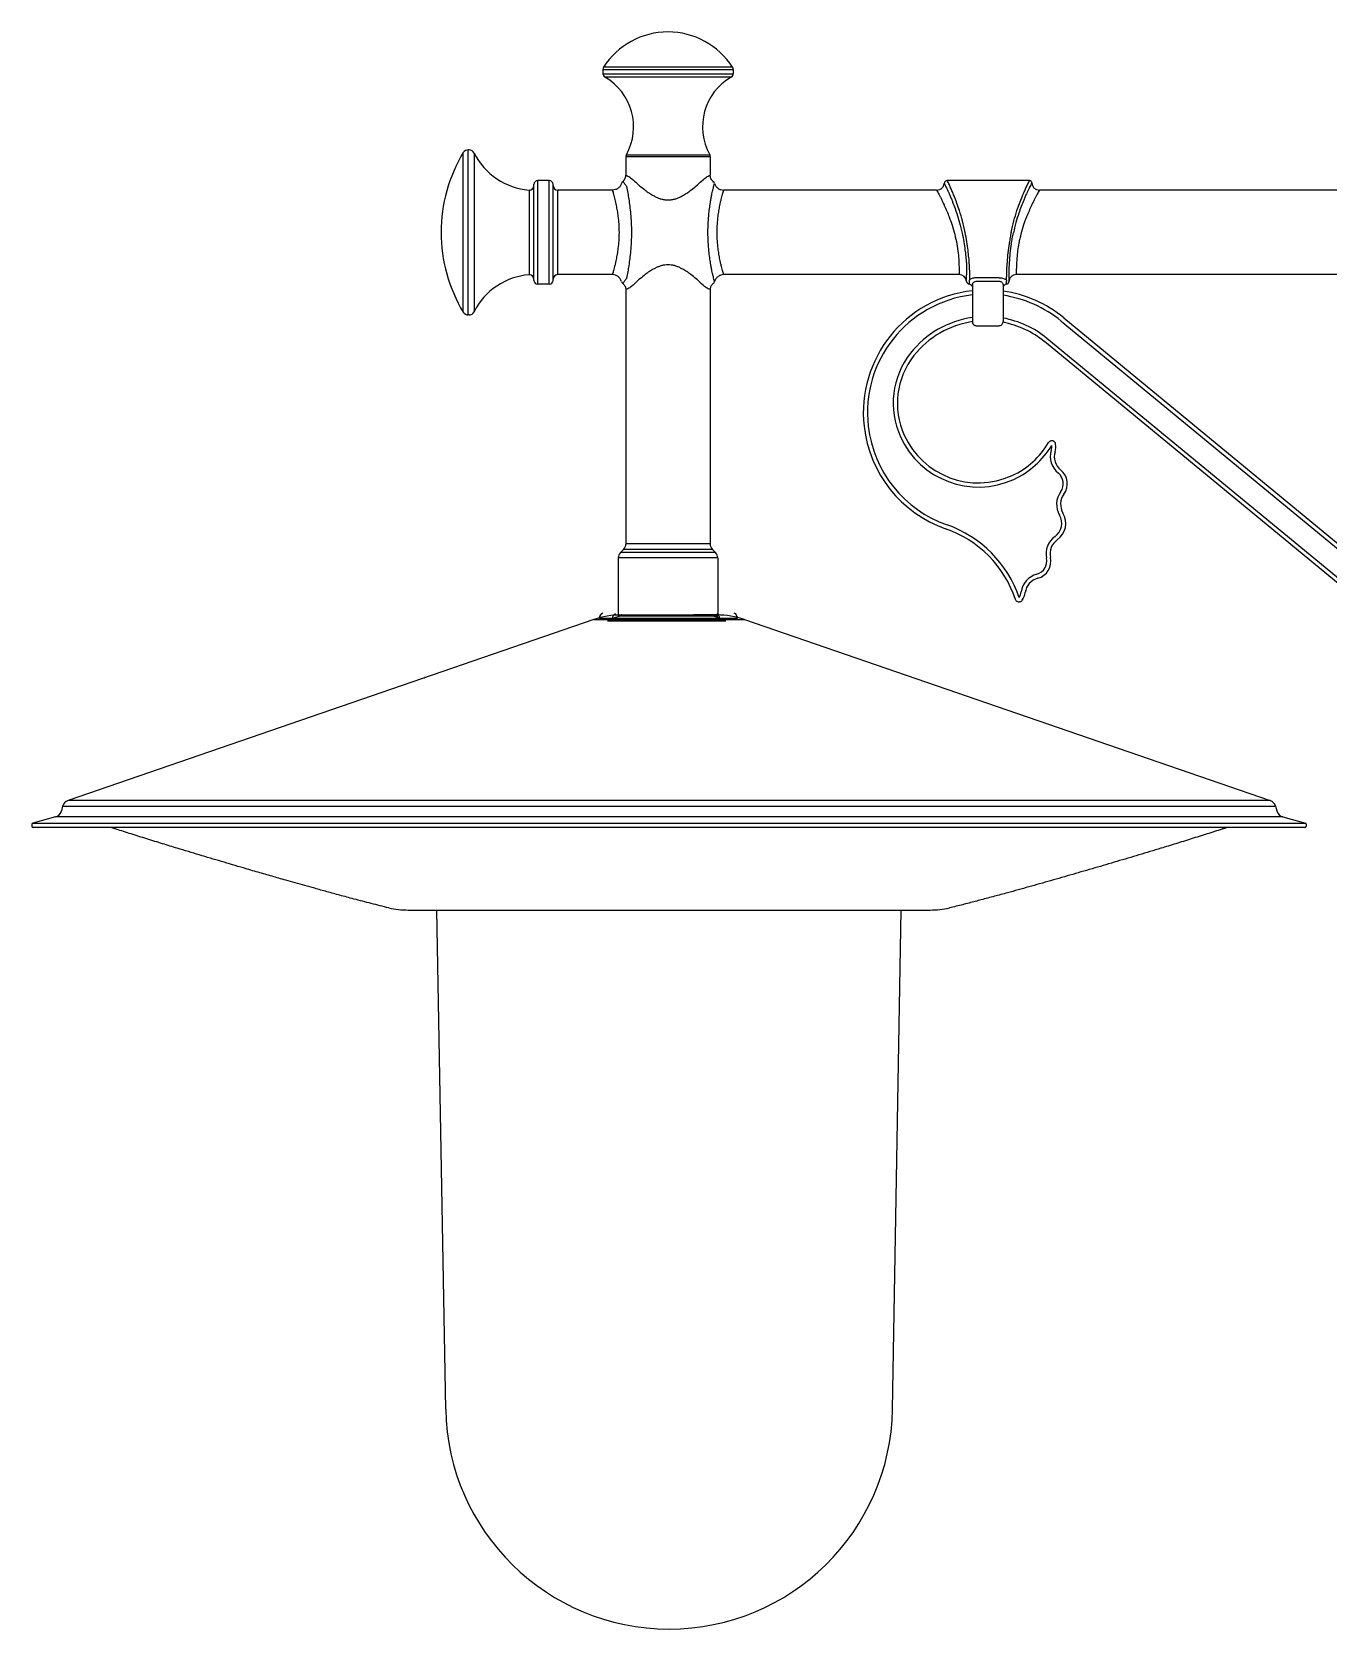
# Model space of a CAD drawing. Extents: x 0 to 225, y 0 to 465.
# Drawn here: x 0.2 to 61.2, y 374.8 to 449.9 of the extents above; entities that cross this region are included whole.
import ezdxf

# ---------------------------------------------------------------- set-up
doc = ezdxf.new("R2010")
doc.units = 0
doc.layers.add('LIVELLO_1', color=160, linetype='Continuous')

# ---------------------------------------------------------------- blocks, each defined once
blk = doc.blocks.new('AI9-BLK1')
at = {"layer": 'LIVELLO_1', "color": 7}
for p, q in [((-85.409, 215.735), (-79.274, 215.735)), ((-85.409, 215.735), (-85.409, 215.534)), ((-79.304, 215.836), (-85.382, 215.836)), ((-79.274, 215.735), (-79.274, 215.534)), ((-85.409, 215.534), (-79.274, 215.534)), ((-79.364, 215.377), (-85.317, 215.377)), ((-91.982, 204.309), (-91.982, 211.82)), ((-91.712, 211.95), (-91.752, 211.95)), ((-91.752, 204.181), (-91.752, 211.95)), ((-91.472, 211.8), (-91.472, 204.333)), ((-84.325, 211.63), (-80.36, 211.63)), ((-84.325, 211.63), (-84.325, 210.754)), ((-84.304, 211.716), (-80.379, 211.716)), ((-80.36, 211.63), (-80.36, 210.754)), ((-87.933, 210.505), (-88.473, 210.505)), ((-88.473, 205.628), (-88.473, 210.505)), ((-87.933, 205.628), (-87.933, 210.505)), ((-65.328, 210.505), (-69.188, 210.505)), ((-88.887, 210.062), (-88.887, 206.07)), ((-88.656, 205.803), (-88.656, 210.326)), ((-87.753, 205.803), (-87.753, 210.326)), ((-84.961, 210.053), (-87.536, 210.053)), ((-87.536, 206.079), (-87.536, 210.053)), ((-69.694, 210.053), (-79.72, 210.053)), ((-41.087, 210.053), (-64.852, 210.053)), ((-84.961, 206.079), (-87.536, 206.079)), ((-68.637, 206.079), (-79.72, 206.079)), ((-68.637, 206.343), (-68.637, 206.079)), ((-68.282, 205.759), (-68.282, 206.063)), ((-68.135, 205.851), (-68.135, 205.951)), ((-66.402, 205.818), (-66.402, 205.982)), ((-66.296, 206.074), (-66.296, 205.732)), ((-65.936, 206.079), (-65.936, 206.372)), ((-40.028, 206.079), (-65.936, 206.079)), ((-87.933, 205.628), (-88.473, 205.628)), ((-84.325, 205.377), (-84.325, 193.404)), ((-80.36, 205.377), (-80.36, 193.404)), ((-68.159, 205.778), (-68.159, 205.628)), ((-68.01, 205.609), (-68.01, 203.856)), ((-66.745, 205.931), (-67.832, 205.931)), ((-67.832, 205.77), (-66.745, 205.77)), ((-66.569, 205.606), (-66.569, 203.87)), ((-66.399, 205.628), (-66.399, 205.774)), ((-91.712, 204.181), (-91.752, 204.181)), ((-66.569, 203.854), (-66.569, 203.834)), ((-63.83, 203.89), (-45.85, 189.085)), ((-63.706, 204.044), (-45.725, 189.24)), ((-67.832, 203.673), (-66.745, 203.673)), ((-46.52, 188.271), (-64.5, 203.075)), ((-46.644, 188.126), (-64.621, 202.923)), ((-80.36, 193.404), (-84.325, 193.404)), ((-79.998, 192.742), (-84.689, 192.742)), ((-84.689, 192.742), (-84.689, 190.003)), ((-84.58, 192.998), (-84.431, 193.146)), ((-80.104, 192.998), (-84.58, 192.998)), ((-80.25, 193.146), (-84.431, 193.146)), ((-80.104, 192.998), (-80.25, 193.146)), ((-79.998, 192.742), (-79.998, 190.003)), ((-85.841, 189.847), (-110.592, 181.329)), ((-85.841, 189.847), (-78.739, 189.847)), ((-79.084, 189.889), (-85.567, 189.889)), ((-85.326, 189.88), (-79.261, 189.88)), ((-79.921, 189.891), (-84.948, 189.891)), ((-79.998, 190.003), (-84.689, 190.003)), ((-84.543, 190.061), (-81.134, 190.061)), ((-84.174, 190.045), (-81.5, 190.045)), ((-80.639, 190.045), (-81.496, 190.045)), ((-80.039, 190.061), (-81.13, 190.061)), ((-78.739, 189.847), (-53.987, 181.329)), ((-53.987, 181.329), (-110.592, 181.329)), ((-111.19, 180.555), (-112.248, 180.268)), ((-53.389, 180.555), (-111.19, 180.555)), ((-110.847, 181.06), (-110.908, 180.835)), ((-110.847, 181.06), (-53.735, 181.06)), ((-53.735, 181.06), (-53.672, 180.835)), ((-53.389, 180.555), (-52.331, 180.268)), ((-112.294, 180.215), (-112.294, 180.118)), ((-112.248, 180.268), (-52.331, 180.268)), ((-52.35, 180.056), (-112.233, 180.056)), ((-52.288, 180.215), (-52.288, 180.118)), ((-94.581, 176.175), (-69.998, 176.175)), ((-92.812, 152.683), (-93.221, 176.175)), ((-71.77, 152.683), (-71.361, 176.175))]:
    blk.add_line(p, q, dxfattribs=at)
blk.add_lwpolyline([(-66.569, 203.852), (-66.569, 203.859), (-66.569, 203.867)], dxfattribs=at)
for points in [[(-82.343, 217.498), (-83.572, 217.498), (-84.718, 216.871), (-85.382, 215.836)], [(-79.304, 215.836), (-79.966, 216.871), (-81.112, 217.498), (-82.343, 217.498)], [(-85.382, 215.836), (-85.396, 215.805), (-85.409, 215.77), (-85.409, 215.735)], [(-79.274, 215.735), (-79.274, 215.77), (-79.284, 215.805), (-79.304, 215.836)], [(-85.409, 215.534), (-85.409, 215.468), (-85.371, 215.413), (-85.317, 215.377)], [(-84.304, 211.716), (-83.588, 213.007), (-84.04, 214.634), (-85.317, 215.377)], [(-79.364, 215.377), (-80.644, 214.634), (-81.095, 213.007), (-80.379, 211.716)], [(-79.364, 215.377), (-79.306, 215.413), (-79.274, 215.468), (-79.274, 215.534)], [(-91.982, 211.82), (-92.667, 210.688), (-93.031, 209.389), (-93.031, 208.069)], [(-91.752, 211.95), (-91.847, 211.95), (-91.93, 211.897), (-91.982, 211.818)], [(-91.472, 211.8), (-91.517, 211.889), (-91.612, 211.95), (-91.712, 211.95)], [(-91.472, 211.8), (-90.977, 210.803), (-89.991, 210.141), (-88.887, 210.059)], [(-84.304, 211.716), (-84.318, 211.69), (-84.325, 211.664), (-84.325, 211.63)], [(-80.36, 211.63), (-80.36, 211.664), (-80.366, 211.69), (-80.379, 211.716)], [(-88.473, 210.503), (-88.575, 210.503), (-88.656, 210.424), (-88.656, 210.326)], [(-87.753, 210.326), (-87.753, 210.424), (-87.833, 210.503), (-87.933, 210.503)], [(-87.753, 210.267), (-87.753, 210.152), (-87.658, 210.053), (-87.536, 210.053)], [(-88.887, 206.07), (-89.991, 205.986), (-90.977, 205.324), (-91.472, 204.331)], [(-87.536, 206.076), (-87.658, 206.076), (-87.753, 205.977), (-87.753, 205.86)], [(-68.282, 205.759), (-68.297, 205.937), (-68.456, 206.076), (-68.637, 206.076)], [(-65.936, 206.076), (-66.13, 206.076), (-66.289, 205.922), (-66.296, 205.73)], [(-88.656, 205.803), (-88.656, 205.706), (-88.575, 205.628), (-88.473, 205.628)], [(-87.933, 205.628), (-87.833, 205.628), (-87.753, 205.706), (-87.753, 205.803)], [(-68.282, 205.759), (-68.271, 205.69), (-68.225, 205.639), (-68.159, 205.628)], [(-68.027, 205.534), (-68.053, 205.582), (-68.103, 205.62), (-68.159, 205.628)], [(-66.399, 205.628), (-66.494, 205.62), (-66.569, 205.54), (-66.569, 205.445)], [(-63.706, 204.044), (-64.528, 204.717), (-65.513, 205.152), (-66.569, 205.298)], [(-66.399, 205.628), (-66.343, 205.628), (-66.3, 205.675), (-66.296, 205.73)], [(-63.83, 203.89), (-64.614, 204.534), (-65.561, 204.953), (-66.569, 205.103)], [(-91.712, 204.179), (-91.612, 204.179), (-91.517, 204.238), (-91.472, 204.331)], [(-68.01, 204.062), (-69.159, 203.896), (-70.198, 203.298), (-70.919, 202.387)], [(-68.01, 203.865), (-69.095, 203.698), (-70.084, 203.131), (-70.765, 202.266)], [(-64.5, 203.075), (-65.097, 203.565), (-65.807, 203.896), (-66.569, 204.033)], [(-64.621, 202.921), (-65.184, 203.387), (-65.854, 203.695), (-66.569, 203.832)], [(-70.919, 202.387), (-71.805, 201.264), (-71.988, 199.739), (-71.395, 198.444)], [(-64.302, 197.799), (-64.418, 197.407), (-64.284, 196.99), (-63.963, 196.734)], [(-64.302, 197.799), (-64.28, 197.877), (-64.269, 197.965), (-64.273, 198.042)], [(-64.12, 197.742), (-64.213, 197.427), (-64.106, 197.089), (-63.846, 196.882)], [(-64.12, 197.742), (-64.09, 197.859), (-64.077, 197.98), (-64.09, 198.102)], [(-63.853, 195.864), (-63.652, 196.14), (-63.702, 196.524), (-63.963, 196.734)], [(-63.7, 195.752), (-63.437, 196.107), (-63.506, 196.608), (-63.846, 196.882)], [(-63.853, 195.864), (-64.09, 195.538), (-64.11, 195.105), (-63.909, 194.757)], [(-63.7, 195.752), (-63.892, 195.487), (-63.909, 195.134), (-63.745, 194.854)], [(-64.12, 193.759), (-63.801, 193.984), (-63.708, 194.428), (-63.909, 194.757)], [(-64.011, 193.598), (-63.611, 193.887), (-63.489, 194.432), (-63.745, 194.854)], [(-65.981, 190.791), (-66.505, 192.353), (-67.719, 193.578), (-69.269, 194.114)], [(-65.807, 190.877), (-66.352, 192.481), (-67.609, 193.739), (-69.202, 194.3)], [(-84.431, 193.143), (-84.368, 193.212), (-84.325, 193.304), (-84.325, 193.399)], [(-80.36, 193.399), (-80.36, 193.304), (-80.319, 193.212), (-80.25, 193.143)], [(-64.12, 193.759), (-64.448, 193.525), (-64.603, 193.121), (-64.519, 192.729)], [(-64.011, 193.598), (-64.273, 193.415), (-64.405, 193.082), (-64.334, 192.764)], [(-84.58, 192.996), (-84.648, 192.925), (-84.689, 192.839), (-84.689, 192.74)], [(-79.998, 192.74), (-79.998, 192.839), (-80.036, 192.925), (-80.104, 192.996)], [(-64.976, 191.978), (-64.651, 192.064), (-64.448, 192.393), (-64.519, 192.729)], [(-64.927, 191.791), (-64.504, 191.901), (-64.239, 192.334), (-64.334, 192.764)], [(-64.976, 191.978), (-65.369, 191.877), (-65.658, 191.544), (-65.714, 191.144)], [(-64.927, 191.791), (-65.248, 191.709), (-65.483, 191.44), (-65.525, 191.113)], [(-65.807, 190.877), (-65.762, 190.959), (-65.729, 191.049), (-65.714, 191.144)], [(-65.66, 190.749), (-65.593, 190.86), (-65.546, 190.983), (-65.525, 191.113)], [(-84.543, 190.061), (-84.985, 190.061), (-85.425, 189.99), (-85.841, 189.847)], [(-85.567, 189.889), (-85.558, 190.03), (-85.488, 190.142), (-85.405, 190.158)], [(-84.174, 190.045), (-84.519, 190.045), (-84.864, 189.957), (-85.192, 189.787)], [(-84.948, 189.891), (-84.942, 190.017), (-84.885, 190.114), (-84.819, 190.125)], [(-80.047, 190.125), (-79.979, 190.114), (-79.927, 190.017), (-79.921, 189.891)], [(-78.739, 189.847), (-79.157, 189.99), (-79.595, 190.061), (-80.039, 190.061)], [(-79.25, 190.158), (-79.159, 190.142), (-79.094, 190.03), (-79.084, 189.889)], [(-110.592, 181.329), (-110.718, 181.285), (-110.811, 181.188), (-110.847, 181.06)], [(-53.735, 181.06), (-53.767, 181.188), (-53.861, 181.285), (-53.987, 181.329)], [(-111.19, 180.555), (-111.054, 180.59), (-110.947, 180.696), (-110.908, 180.835)], [(-53.672, 180.835), (-53.635, 180.696), (-53.527, 180.59), (-53.389, 180.555)], [(-112.248, 180.268), (-112.276, 180.263), (-112.294, 180.239), (-112.294, 180.215)], [(-112.294, 180.118), (-112.294, 180.085), (-112.264, 180.056), (-112.233, 180.056)], [(-52.35, 180.056), (-52.316, 180.056), (-52.288, 180.085), (-52.288, 180.118)], [(-52.288, 180.215), (-52.288, 180.239), (-52.307, 180.263), (-52.331, 180.268)], [(-95.489, 176.276), (-95.191, 176.205), (-94.886, 176.175), (-94.581, 176.175)], [(-69.998, 176.175), (-69.694, 176.175), (-69.388, 176.205), (-69.093, 176.276)], [(-92.812, 152.683), (-92.708, 146.941), (-88.03, 142.336), (-82.289, 142.336)], [(-82.289, 142.336), (-76.552, 142.336), (-71.872, 146.941), (-71.77, 152.683)]]:
    blk.add_open_spline(points, degree=3, dxfattribs=at)
for points, knots in [([(-84.469, 210.465), (-84.483, 210.452), (-84.494, 210.441), (-84.512, 210.424), (-84.519, 210.41), (-84.524, 210.392), (-84.535, 210.37)], [0, 0, 0, 0, 1, 1, 1, 2, 2, 2, 2]), ([(-84.469, 210.465), (-84.431, 210.505), (-84.388, 210.545), (-84.368, 210.596), (-84.34, 210.64), (-84.336, 210.697), (-84.325, 210.754)], [0, 0, 0, 0, 1, 1, 1, 2, 2, 2, 2]), ([(-84.288, 210.22), (-84.316, 210.262), (-84.336, 210.298), (-84.368, 210.337), (-84.388, 210.37), (-84.42, 210.406), (-84.446, 210.441), (-84.451, 210.45), (-84.454, 210.45), (-84.461, 210.454), (-84.463, 210.463), (-84.463, 210.463), (-84.469, 210.465)], [0, 0, 0, 0, 1, 1, 1, 2, 2, 2, 3, 3, 3, 4, 4, 4, 4]), ([(-84.325, 210.754), (-84.263, 210.73), (-84.205, 210.704), (-84.148, 210.664), (-84.09, 210.631), (-84.04, 210.585), (-83.991, 210.543)], [0, 0, 0, 0, 1, 1, 1, 2, 2, 2, 2]), ([(-83.991, 210.543), (-83.902, 210.463), (-83.812, 210.379), (-83.726, 210.298), (-83.64, 210.229), (-83.556, 210.161), (-83.469, 210.092), (-83.405, 210.039), (-83.337, 209.993), (-83.271, 209.945), (-83.204, 209.901), (-83.137, 209.856), (-83.07, 209.814), (-83.025, 209.79), (-82.975, 209.766), (-82.93, 209.739), (-82.878, 209.715), (-82.838, 209.695), (-82.784, 209.678), (-82.736, 209.658), (-82.686, 209.642), (-82.639, 209.631), (-82.592, 209.616), (-82.542, 209.605), (-82.488, 209.603), (-82.438, 209.594), (-82.393, 209.592), (-82.343, 209.592), (-82.294, 209.592), (-82.239, 209.594), (-82.194, 209.603), (-82.144, 209.605), (-82.09, 209.616), (-82.042, 209.631), (-81.995, 209.642), (-81.943, 209.658), (-81.895, 209.678), (-81.848, 209.695), (-81.801, 209.719), (-81.753, 209.739), (-81.703, 209.766), (-81.663, 209.79), (-81.615, 209.814), (-81.548, 209.856), (-81.477, 209.901), (-81.41, 209.945), (-81.347, 209.993), (-81.279, 210.039), (-81.213, 210.092), (-81.125, 210.161), (-81.039, 210.229), (-80.958, 210.302), (-80.865, 210.379), (-80.782, 210.463), (-80.694, 210.543)], [0, 0, 0, 0, 1, 1, 1, 2, 2, 2, 3, 3, 3, 4, 4, 4, 5, 5, 5, 6, 6, 6, 7, 7, 7, 8, 8, 8, 9, 9, 9, 10, 10, 10, 11, 11, 11, 12, 12, 12, 13, 13, 13, 14, 14, 14, 15, 15, 15, 16, 16, 16, 17, 17, 17, 18, 18, 18, 18]), ([(-80.694, 210.543), (-80.644, 210.585), (-80.595, 210.631), (-80.535, 210.664), (-80.481, 210.704), (-80.416, 210.73), (-80.36, 210.754)], [0, 0, 0, 0, 1, 1, 1, 2, 2, 2, 2]), ([(-80.212, 210.465), (-80.255, 210.505), (-80.296, 210.545), (-80.319, 210.596), (-80.345, 210.64), (-80.35, 210.697), (-80.36, 210.754)], [0, 0, 0, 0, 1, 1, 1, 2, 2, 2, 2]), ([(-80.212, 210.465), (-80.219, 210.463), (-80.224, 210.454), (-80.226, 210.45), (-80.233, 210.448), (-80.235, 210.441), (-80.242, 210.439)], [0, 0, 0, 0, 1, 1, 1, 2, 2, 2, 2]), ([(-80.151, 210.37), (-80.16, 210.392), (-80.164, 210.41), (-80.174, 210.424), (-80.183, 210.441), (-80.196, 210.452), (-80.212, 210.465)], [0, 0, 0, 0, 1, 1, 1, 2, 2, 2, 2]), ([(-69.192, 210.503), (-69.213, 210.503), (-69.231, 210.501), (-69.246, 210.494), (-69.263, 210.487), (-69.28, 210.476), (-69.289, 210.465), (-69.306, 210.452), (-69.317, 210.439), (-69.325, 210.424), (-69.328, 210.406), (-69.332, 210.39), (-69.339, 210.37)], [0, 0, 0, 0, 1, 1, 1, 2, 2, 2, 3, 3, 3, 4, 4, 4, 4]), ([(-68.135, 205.948), (-68.137, 206.052), (-68.137, 206.156), (-68.137, 206.26), (-68.142, 206.352), (-68.146, 206.445), (-68.15, 206.538), (-68.159, 206.65), (-68.167, 206.763), (-68.178, 206.877), (-68.191, 206.99), (-68.198, 207.107), (-68.214, 207.224), (-68.23, 207.354), (-68.248, 207.489), (-68.271, 207.621), (-68.293, 207.769), (-68.327, 207.917), (-68.354, 208.067), (-68.392, 208.243), (-68.431, 208.424), (-68.478, 208.605), (-68.521, 208.764), (-68.569, 208.93), (-68.623, 209.089), (-68.659, 209.201), (-68.698, 209.311), (-68.738, 209.424), (-68.776, 209.532), (-68.815, 209.638), (-68.855, 209.742), (-68.881, 209.808), (-68.905, 209.872), (-68.935, 209.934), (-68.957, 209.995), (-68.987, 210.059), (-69.014, 210.119), (-69.039, 210.185), (-69.071, 210.242), (-69.095, 210.302), (-69.127, 210.366), (-69.154, 210.424), (-69.188, 210.487)], [0, 0, 0, 0, 1, 1, 1, 2, 2, 2, 3, 3, 3, 4, 4, 4, 5, 5, 5, 6, 6, 6, 7, 7, 7, 8, 8, 8, 9, 9, 9, 10, 10, 10, 11, 11, 11, 12, 12, 12, 13, 13, 13, 14, 14, 14, 14]), ([(-66.184, 208.067), (-66.145, 208.243), (-66.106, 208.424), (-66.056, 208.605), (-66.011, 208.766), (-65.966, 208.93), (-65.912, 209.089), (-65.873, 209.201), (-65.835, 209.313), (-65.794, 209.428), (-65.753, 209.532), (-65.71, 209.642), (-65.667, 209.744), (-65.643, 209.808), (-65.617, 209.872), (-65.593, 209.934), (-65.561, 209.995), (-65.535, 210.059), (-65.509, 210.119), (-65.479, 210.185), (-65.451, 210.245), (-65.421, 210.302), (-65.392, 210.366), (-65.36, 210.424), (-65.328, 210.487)], [0, 0, 0, 0, 1, 1, 1, 2, 2, 2, 3, 3, 3, 4, 4, 4, 5, 5, 5, 6, 6, 6, 7, 7, 7, 8, 8, 8, 8]), ([(-65.216, 210.399), (-65.216, 210.412), (-65.22, 210.432), (-65.227, 210.45), (-65.233, 210.463), (-65.242, 210.474), (-65.259, 210.479), (-65.265, 210.492), (-65.279, 210.494), (-65.292, 210.494), (-65.3, 210.503), (-65.313, 210.503), (-65.322, 210.503)], [0, 0, 0, 0, 1, 1, 1, 2, 2, 2, 3, 3, 3, 4, 4, 4, 4]), ([(-88.887, 210.059), (-88.767, 210.053), (-88.663, 210.141), (-88.656, 210.256), (-88.656, 210.256), (-88.656, 210.278), (-88.656, 210.278)], [0, 0, 0, 0, 1, 1, 1, 2, 2, 2, 2]), ([(-84.535, 210.37), (-84.551, 210.326), (-84.569, 210.287), (-84.593, 210.245), (-84.621, 210.205), (-84.659, 210.17), (-84.693, 210.141), (-84.733, 210.11), (-84.774, 210.09), (-84.819, 210.077), (-84.869, 210.059), (-84.914, 210.057), (-84.961, 210.053)], [0, 0, 0, 0, 1, 1, 1, 2, 2, 2, 3, 3, 3, 4, 4, 4, 4]), ([(-84.961, 210.053), (-84.957, 210.017), (-84.946, 209.984), (-84.933, 209.953), (-84.928, 209.923), (-84.914, 209.89), (-84.91, 209.856), (-84.899, 209.814), (-84.887, 209.777), (-84.879, 209.737), (-84.869, 209.695), (-84.856, 209.653), (-84.847, 209.616), (-84.836, 209.572), (-84.824, 209.521), (-84.815, 209.475), (-84.804, 209.428), (-84.795, 209.375), (-84.784, 209.333), (-84.77, 209.249), (-84.752, 209.166), (-84.741, 209.084), (-84.724, 208.996), (-84.711, 208.907), (-84.7, 208.821), (-84.683, 208.7), (-84.668, 208.583), (-84.661, 208.462), (-84.659, 208.325), (-84.655, 208.197), (-84.65, 208.067)], [0, 0, 0, 0, 1, 1, 1, 2, 2, 2, 3, 3, 3, 4, 4, 4, 5, 5, 5, 6, 6, 6, 7, 7, 7, 8, 8, 8, 9, 9, 9, 10, 10, 10, 10]), ([(-84.047, 208.067), (-84.051, 208.217), (-84.051, 208.373), (-84.06, 208.526), (-84.067, 208.663), (-84.071, 208.795), (-84.09, 208.938), (-84.099, 209.055), (-84.112, 209.172), (-84.129, 209.291), (-84.142, 209.406), (-84.155, 209.521), (-84.174, 209.631), (-84.191, 209.726), (-84.207, 209.821), (-84.223, 209.912), (-84.246, 210.015), (-84.269, 210.117), (-84.288, 210.22)], [0, 0, 0, 0, 1, 1, 1, 2, 2, 2, 3, 3, 3, 4, 4, 4, 5, 5, 5, 6, 6, 6, 6]), ([(-80.466, 208.067), (-80.457, 208.217), (-80.457, 208.373), (-80.449, 208.526), (-80.442, 208.669), (-80.431, 208.806), (-80.416, 208.947), (-80.407, 209.046), (-80.393, 209.148), (-80.379, 209.249), (-80.366, 209.344), (-80.35, 209.444), (-80.336, 209.539), (-80.328, 209.594), (-80.319, 209.649), (-80.304, 209.708), (-80.296, 209.761), (-80.285, 209.814), (-80.273, 209.872), (-80.261, 209.916), (-80.25, 209.962), (-80.244, 210.006), (-80.233, 210.053), (-80.219, 210.099), (-80.205, 210.15), (-80.196, 210.185), (-80.192, 210.223), (-80.181, 210.262), (-80.172, 210.298), (-80.16, 210.337), (-80.151, 210.37)], [0, 0, 0, 0, 1, 1, 1, 2, 2, 2, 3, 3, 3, 4, 4, 4, 5, 5, 5, 6, 6, 6, 7, 7, 7, 8, 8, 8, 9, 9, 9, 10, 10, 10, 10]), ([(-80.151, 210.37), (-80.133, 210.329), (-80.112, 210.287), (-80.088, 210.245), (-80.063, 210.205), (-80.03, 210.17), (-79.989, 210.141), (-79.948, 210.112), (-79.907, 210.09), (-79.862, 210.077), (-79.817, 210.059), (-79.767, 210.057), (-79.72, 210.053)], [0, 0, 0, 0, 1, 1, 1, 2, 2, 2, 3, 3, 3, 4, 4, 4, 4]), ([(-80.03, 208.067), (-80.03, 208.197), (-80.024, 208.325), (-80.018, 208.462), (-80.009, 208.583), (-80, 208.7), (-79.984, 208.821), (-79.972, 208.907), (-79.961, 208.996), (-79.946, 209.084), (-79.932, 209.166), (-79.914, 209.249), (-79.903, 209.333), (-79.892, 209.375), (-79.88, 209.428), (-79.871, 209.475), (-79.862, 209.521), (-79.849, 209.572), (-79.837, 209.616), (-79.828, 209.653), (-79.817, 209.695), (-79.808, 209.737), (-79.799, 209.777), (-79.787, 209.814), (-79.772, 209.856), (-79.767, 209.89), (-79.758, 209.923), (-79.747, 209.953), (-79.737, 209.984), (-79.728, 210.017), (-79.72, 210.053)], [0, 0, 0, 0, 1, 1, 1, 2, 2, 2, 3, 3, 3, 4, 4, 4, 5, 5, 5, 6, 6, 6, 7, 7, 7, 8, 8, 8, 9, 9, 9, 10, 10, 10, 10]), ([(-69.694, 210.053), (-69.653, 210.057), (-69.608, 210.059), (-69.567, 210.077), (-69.526, 210.09), (-69.487, 210.112), (-69.455, 210.143), (-69.422, 210.174), (-69.392, 210.209), (-69.377, 210.247), (-69.36, 210.289), (-69.349, 210.329), (-69.339, 210.37)], [0, 0, 0, 0, 1, 1, 1, 2, 2, 2, 3, 3, 3, 4, 4, 4, 4]), ([(-69.694, 210.053), (-69.678, 210.022), (-69.66, 209.989), (-69.644, 209.96), (-69.629, 209.927), (-69.61, 209.896), (-69.595, 209.865), (-69.576, 209.823), (-69.556, 209.783), (-69.534, 209.744), (-69.515, 209.708), (-69.493, 209.664), (-69.472, 209.625), (-69.45, 209.576), (-69.425, 209.527), (-69.4, 209.479), (-69.377, 209.43), (-69.351, 209.38), (-69.332, 209.331), (-69.289, 209.243), (-69.254, 209.159), (-69.217, 209.064), (-69.176, 208.974), (-69.142, 208.885), (-69.101, 208.791), (-69.054, 208.663), (-69.007, 208.532), (-68.969, 208.407), (-68.922, 208.263), (-68.881, 208.113), (-68.842, 207.974)], [0, 0, 0, 0, 1, 1, 1, 2, 2, 2, 3, 3, 3, 4, 4, 4, 5, 5, 5, 6, 6, 6, 7, 7, 7, 8, 8, 8, 9, 9, 9, 10, 10, 10, 10]), ([(-69.339, 210.37), (-69.319, 210.34), (-69.301, 210.304), (-69.287, 210.267), (-69.265, 210.234), (-69.252, 210.198), (-69.233, 210.161), (-69.213, 210.117), (-69.188, 210.07), (-69.165, 210.028), (-69.149, 209.984), (-69.129, 209.94), (-69.109, 209.894), (-69.082, 209.839), (-69.062, 209.783), (-69.039, 209.726), (-69.014, 209.671), (-68.989, 209.616), (-68.969, 209.558), (-68.928, 209.464), (-68.894, 209.367), (-68.855, 209.263), (-68.817, 209.159), (-68.779, 209.06), (-68.743, 208.949), (-68.698, 208.808), (-68.655, 208.663), (-68.614, 208.519), (-68.569, 208.356), (-68.53, 208.197), (-68.491, 208.029)], [0, 0, 0, 0, 1, 1, 1, 2, 2, 2, 3, 3, 3, 4, 4, 4, 5, 5, 5, 6, 6, 6, 7, 7, 7, 8, 8, 8, 9, 9, 9, 10, 10, 10, 10]), ([(-65.216, 210.399), (-65.233, 210.366), (-65.25, 210.326), (-65.265, 210.291), (-65.283, 210.256), (-65.306, 210.22), (-65.322, 210.185), (-65.345, 210.141), (-65.367, 210.092), (-65.39, 210.048), (-65.41, 210.006), (-65.432, 209.96), (-65.451, 209.916), (-65.475, 209.863), (-65.498, 209.806), (-65.522, 209.748), (-65.546, 209.695), (-65.57, 209.636), (-65.593, 209.58), (-65.636, 209.481), (-65.675, 209.38), (-65.71, 209.28), (-65.751, 209.179), (-65.792, 209.073), (-65.824, 208.967), (-65.873, 208.824), (-65.918, 208.678), (-65.959, 208.532), (-65.999, 208.369), (-66.042, 208.203), (-66.081, 208.04)], [0, 0, 0, 0, 1, 1, 1, 2, 2, 2, 3, 3, 3, 4, 4, 4, 5, 5, 5, 6, 6, 6, 7, 7, 7, 8, 8, 8, 9, 9, 9, 10, 10, 10, 10]), ([(-64.852, 210.053), (-64.873, 210.022), (-64.888, 209.993), (-64.906, 209.96), (-64.922, 209.927), (-64.938, 209.896), (-64.955, 209.865), (-64.976, 209.823), (-65.001, 209.783), (-65.019, 209.744), (-65.041, 209.708), (-65.06, 209.669), (-65.082, 209.631), (-65.11, 209.58), (-65.132, 209.527), (-65.155, 209.481), (-65.179, 209.435), (-65.202, 209.38), (-65.227, 209.336), (-65.265, 209.249), (-65.306, 209.159), (-65.345, 209.071), (-65.382, 208.98), (-65.423, 208.89), (-65.459, 208.795), (-65.511, 208.669), (-65.559, 208.541), (-65.604, 208.413), (-65.647, 208.265), (-65.686, 208.122), (-65.729, 207.979)], [0, 0, 0, 0, 1, 1, 1, 2, 2, 2, 3, 3, 3, 4, 4, 4, 5, 5, 5, 6, 6, 6, 7, 7, 7, 8, 8, 8, 9, 9, 9, 10, 10, 10, 10]), ([(-65.216, 210.399), (-65.205, 210.355), (-65.202, 210.304), (-65.184, 210.267), (-65.164, 210.223), (-65.138, 210.185), (-65.102, 210.152), (-65.069, 210.119), (-65.028, 210.092), (-64.987, 210.079), (-64.946, 210.066), (-64.897, 210.057), (-64.852, 210.053)], [0, 0, 0, 0, 1, 1, 1, 2, 2, 2, 3, 3, 3, 4, 4, 4, 4]), ([(-93.031, 208.067), (-93.031, 206.743), (-92.667, 205.443), (-91.982, 204.307), (-91.93, 204.232), (-91.847, 204.179), (-91.752, 204.179)], [0, 0, 0, 0, 1, 1, 1, 2, 2, 2, 2]), ([(-84.65, 208.067), (-84.655, 207.932), (-84.659, 207.8), (-84.661, 207.667), (-84.668, 207.55), (-84.683, 207.425), (-84.7, 207.306), (-84.711, 207.224), (-84.724, 207.131), (-84.741, 207.045), (-84.752, 206.963), (-84.77, 206.88), (-84.784, 206.796), (-84.795, 206.749), (-84.804, 206.701), (-84.815, 206.655), (-84.824, 206.608), (-84.836, 206.557), (-84.847, 206.509), (-84.856, 206.476), (-84.869, 206.434), (-84.879, 206.392), (-84.887, 206.352), (-84.899, 206.312), (-84.91, 206.275), (-84.914, 206.24), (-84.928, 206.204), (-84.933, 206.173), (-84.946, 206.143), (-84.957, 206.11), (-84.961, 206.076)], [0, 0, 0, 0, 1, 1, 1, 2, 2, 2, 3, 3, 3, 4, 4, 4, 5, 5, 5, 6, 6, 6, 7, 7, 7, 8, 8, 8, 9, 9, 9, 10, 10, 10, 10]), ([(-84.288, 205.909), (-84.269, 206.01), (-84.246, 206.112), (-84.223, 206.213), (-84.207, 206.308), (-84.191, 206.405), (-84.174, 206.496), (-84.155, 206.608), (-84.142, 206.725), (-84.129, 206.835), (-84.112, 206.959), (-84.099, 207.074), (-84.09, 207.193), (-84.071, 207.332), (-84.067, 207.467), (-84.06, 207.603), (-84.051, 207.756), (-84.051, 207.91), (-84.047, 208.067)], [0, 0, 0, 0, 1, 1, 1, 2, 2, 2, 3, 3, 3, 4, 4, 4, 5, 5, 5, 6, 6, 6, 6]), ([(-80.151, 205.759), (-80.16, 205.792), (-80.172, 205.832), (-80.181, 205.865), (-80.192, 205.906), (-80.196, 205.946), (-80.205, 205.979), (-80.219, 206.028), (-80.233, 206.072), (-80.244, 206.123), (-80.25, 206.165), (-80.261, 206.213), (-80.273, 206.257), (-80.285, 206.317), (-80.296, 206.372), (-80.304, 206.423), (-80.319, 206.48), (-80.328, 206.538), (-80.336, 206.588), (-80.35, 206.685), (-80.366, 206.783), (-80.379, 206.88), (-80.393, 206.979), (-80.407, 207.085), (-80.416, 207.18), (-80.431, 207.323), (-80.442, 207.46), (-80.449, 207.603), (-80.457, 207.756), (-80.457, 207.91), (-80.466, 208.067)], [0, 0, 0, 0, 1, 1, 1, 2, 2, 2, 3, 3, 3, 4, 4, 4, 5, 5, 5, 6, 6, 6, 7, 7, 7, 8, 8, 8, 9, 9, 9, 10, 10, 10, 10]), ([(-79.72, 206.076), (-79.728, 206.11), (-79.737, 206.143), (-79.747, 206.173), (-79.758, 206.204), (-79.767, 206.24), (-79.772, 206.275), (-79.787, 206.312), (-79.799, 206.352), (-79.808, 206.392), (-79.817, 206.434), (-79.828, 206.476), (-79.837, 206.509), (-79.849, 206.557), (-79.862, 206.608), (-79.871, 206.655), (-79.88, 206.701), (-79.892, 206.749), (-79.903, 206.796), (-79.914, 206.88), (-79.932, 206.963), (-79.946, 207.045), (-79.961, 207.131), (-79.972, 207.224), (-79.984, 207.306), (-80, 207.425), (-80.009, 207.55), (-80.018, 207.667), (-80.024, 207.8), (-80.03, 207.932), (-80.03, 208.067)], [0, 0, 0, 0, 1, 1, 1, 2, 2, 2, 3, 3, 3, 4, 4, 4, 5, 5, 5, 6, 6, 6, 7, 7, 7, 8, 8, 8, 9, 9, 9, 10, 10, 10, 10]), ([(-68.842, 207.974), (-68.81, 207.822), (-68.772, 207.674), (-68.743, 207.528), (-68.718, 207.38), (-68.698, 207.237), (-68.679, 207.091), (-68.666, 206.966), (-68.655, 206.835), (-68.648, 206.71), (-68.644, 206.588), (-68.639, 206.467), (-68.637, 206.341)], [0, 0, 0, 0, 1, 1, 1, 2, 2, 2, 3, 3, 3, 4, 4, 4, 4]), ([(-68.491, 208.029), (-68.463, 207.895), (-68.435, 207.756), (-68.411, 207.621), (-68.39, 207.497), (-68.368, 207.374), (-68.359, 207.25), (-68.342, 207.138), (-68.331, 207.036), (-68.318, 206.926), (-68.311, 206.818), (-68.302, 206.716), (-68.295, 206.61), (-68.293, 206.527), (-68.286, 206.436), (-68.284, 206.352), (-68.282, 206.255), (-68.282, 206.16), (-68.282, 206.061)], [0, 0, 0, 0, 1, 1, 1, 2, 2, 2, 3, 3, 3, 4, 4, 4, 5, 5, 5, 6, 6, 6, 6]), ([(-66.184, 208.067), (-66.201, 207.985), (-66.216, 207.901), (-66.232, 207.82), (-66.251, 207.736), (-66.259, 207.652), (-66.275, 207.573), (-66.275, 207.564), (-66.279, 207.561), (-66.281, 207.553), (-66.281, 207.553), (-66.281, 207.535), (-66.281, 207.535), (-66.307, 207.387), (-66.322, 207.25), (-66.343, 207.098), (-66.359, 206.959), (-66.37, 206.813), (-66.38, 206.666), (-66.391, 206.551), (-66.395, 206.443), (-66.402, 206.328), (-66.402, 206.213), (-66.402, 206.101), (-66.402, 205.979)], [0, 0, 0, 0, 1, 1, 1, 2, 2, 2, 3, 3, 3, 4, 4, 4, 5, 5, 5, 6, 6, 6, 7, 7, 7, 8, 8, 8, 8]), ([(-66.178, 207.519), (-66.201, 207.378), (-66.223, 207.233), (-66.24, 207.087), (-66.257, 206.941), (-66.266, 206.794), (-66.275, 206.65), (-66.281, 206.551), (-66.289, 206.451), (-66.291, 206.361), (-66.294, 206.266), (-66.296, 206.165), (-66.296, 206.072)], [0, 0, 0, 0, 1, 1, 1, 2, 2, 2, 3, 3, 3, 4, 4, 4, 4]), ([(-66.178, 207.519), (-66.162, 207.61), (-66.149, 207.698), (-66.135, 207.78), (-66.115, 207.866), (-66.099, 207.954), (-66.081, 208.04)], [0, 0, 0, 0, 1, 1, 1, 2, 2, 2, 2]), ([(-65.824, 207.557), (-65.841, 207.436), (-65.867, 207.319), (-65.882, 207.202), (-65.897, 207.085), (-65.904, 206.966), (-65.918, 206.846)], [0, 0, 0, 0, 1, 1, 1, 2, 2, 2, 2]), ([(-65.729, 207.979), (-65.744, 207.906), (-65.762, 207.84), (-65.778, 207.769), (-65.794, 207.701), (-65.809, 207.625), (-65.824, 207.557)], [0, 0, 0, 0, 1, 1, 1, 2, 2, 2, 2]), ([(-65.918, 206.846), (-65.923, 206.767), (-65.929, 206.685), (-65.929, 206.608), (-65.936, 206.529), (-65.936, 206.449), (-65.936, 206.372)], [0, 0, 0, 0, 1, 1, 1, 2, 2, 2, 2]), ([(-88.656, 205.854), (-88.656, 205.968), (-88.749, 206.072), (-88.873, 206.072), (-88.873, 206.072), (-88.883, 206.072), (-88.887, 206.07)], [0, 0, 0, 0, 1, 1, 1, 2, 2, 2, 2]), ([(-84.535, 205.759), (-84.551, 205.796), (-84.569, 205.843), (-84.593, 205.882), (-84.618, 205.922), (-84.655, 205.957), (-84.693, 205.986), (-84.731, 206.017), (-84.774, 206.037), (-84.819, 206.052), (-84.869, 206.07), (-84.914, 206.072), (-84.961, 206.076)], [0, 0, 0, 0, 1, 1, 1, 2, 2, 2, 3, 3, 3, 4, 4, 4, 4]), ([(-80.694, 205.587), (-80.782, 205.664), (-80.865, 205.748), (-80.958, 205.832), (-81.039, 205.895), (-81.125, 205.968), (-81.213, 206.037), (-81.281, 206.092), (-81.347, 206.138), (-81.412, 206.187), (-81.477, 206.229), (-81.548, 206.268), (-81.615, 206.312), (-81.663, 206.341), (-81.708, 206.363), (-81.753, 206.388), (-81.801, 206.412), (-81.848, 206.434), (-81.895, 206.451), (-81.943, 206.469), (-81.995, 206.487), (-82.042, 206.5), (-82.09, 206.509), (-82.144, 206.524), (-82.194, 206.529), (-82.244, 206.538), (-82.294, 206.538), (-82.343, 206.538), (-82.393, 206.538), (-82.438, 206.538), (-82.488, 206.529), (-82.542, 206.524), (-82.592, 206.509), (-82.641, 206.5), (-82.686, 206.487), (-82.736, 206.469), (-82.784, 206.451), (-82.838, 206.434), (-82.878, 206.412), (-82.93, 206.388), (-82.975, 206.363), (-83.025, 206.341), (-83.07, 206.312), (-83.137, 206.268), (-83.204, 206.229), (-83.271, 206.187), (-83.337, 206.138), (-83.405, 206.092), (-83.469, 206.037), (-83.556, 205.968), (-83.64, 205.895), (-83.726, 205.829), (-83.812, 205.748), (-83.902, 205.664), (-83.991, 205.587)], [0, 0, 0, 0, 1, 1, 1, 2, 2, 2, 3, 3, 3, 4, 4, 4, 5, 5, 5, 6, 6, 6, 7, 7, 7, 8, 8, 8, 9, 9, 9, 10, 10, 10, 11, 11, 11, 12, 12, 12, 13, 13, 13, 14, 14, 14, 15, 15, 15, 16, 16, 16, 17, 17, 17, 18, 18, 18, 18]), ([(-79.72, 206.076), (-79.767, 206.072), (-79.81, 206.07), (-79.862, 206.052), (-79.905, 206.043), (-79.948, 206.019), (-79.984, 205.986), (-80.024, 205.957), (-80.063, 205.926), (-80.088, 205.884), (-80.112, 205.843), (-80.133, 205.801), (-80.151, 205.759)], [0, 0, 0, 0, 1, 1, 1, 2, 2, 2, 3, 3, 3, 4, 4, 4, 4]), ([(-84.535, 205.759), (-84.524, 205.737), (-84.519, 205.721), (-84.512, 205.701), (-84.494, 205.688), (-84.483, 205.675), (-84.469, 205.659)], [0, 0, 0, 0, 1, 1, 1, 2, 2, 2, 2]), ([(-84.469, 205.659), (-84.463, 205.664), (-84.461, 205.668), (-84.456, 205.675), (-84.451, 205.679), (-84.446, 205.686), (-84.444, 205.69), (-84.42, 205.73), (-84.388, 205.759), (-84.368, 205.794), (-84.338, 205.836), (-84.318, 205.869), (-84.288, 205.909)], [0, 0, 0, 0, 1, 1, 1, 2, 2, 2, 3, 3, 3, 4, 4, 4, 4]), ([(-84.469, 205.659), (-84.431, 205.624), (-84.388, 205.584), (-84.368, 205.538), (-84.34, 205.483), (-84.336, 205.432), (-84.325, 205.375)], [0, 0, 0, 0, 1, 1, 1, 2, 2, 2, 2]), ([(-83.991, 205.587), (-84.04, 205.545), (-84.09, 205.5), (-84.148, 205.459), (-84.205, 205.425), (-84.263, 205.399), (-84.325, 205.375)], [0, 0, 0, 0, 1, 1, 1, 2, 2, 2, 2]), ([(-80.36, 205.375), (-80.416, 205.399), (-80.481, 205.425), (-80.535, 205.459), (-80.595, 205.5), (-80.644, 205.545), (-80.694, 205.587)], [0, 0, 0, 0, 1, 1, 1, 2, 2, 2, 2]), ([(-80.212, 205.659), (-80.255, 205.624), (-80.296, 205.584), (-80.319, 205.538), (-80.345, 205.483), (-80.35, 205.432), (-80.36, 205.375)], [0, 0, 0, 0, 1, 1, 1, 2, 2, 2, 2]), ([(-80.212, 205.659), (-80.196, 205.675), (-80.183, 205.688), (-80.174, 205.701), (-80.164, 205.721), (-80.16, 205.737), (-80.151, 205.759)], [0, 0, 0, 0, 1, 1, 1, 2, 2, 2, 2]), ([(-68.01, 205.322), (-71.179, 204.969), (-73.461, 202.109), (-73.111, 198.938), (-72.862, 196.72), (-71.369, 194.847), (-69.269, 194.114)], [0, 0, 0, 0, 1, 1, 1, 2, 2, 2, 2]), ([(-68.135, 205.851), (-68.142, 205.836), (-68.15, 205.827), (-68.15, 205.818), (-68.159, 205.803), (-68.159, 205.79), (-68.159, 205.778)], [0, 0, 0, 0, 1, 1, 1, 2, 2, 2, 2]), ([(-67.832, 205.931), (-67.881, 205.926), (-67.936, 205.922), (-67.986, 205.909), (-68.038, 205.895), (-68.087, 205.869), (-68.135, 205.851)], [0, 0, 0, 0, 1, 1, 1, 2, 2, 2, 2]), ([(-68.01, 205.606), (-68.008, 205.624), (-68.006, 205.639), (-68.004, 205.65), (-67.999, 205.659), (-67.991, 205.675), (-67.982, 205.679)], [0, 0, 0, 0, 1, 1, 1, 2, 2, 2, 2]), ([(-67.982, 205.679), (-67.958, 205.708), (-67.943, 205.73), (-67.913, 205.745), (-67.891, 205.759), (-67.859, 205.765), (-67.832, 205.767)], [0, 0, 0, 0, 1, 1, 1, 2, 2, 2, 2]), ([(-66.745, 205.931), (-66.714, 205.926), (-66.68, 205.926), (-66.646, 205.922), (-66.615, 205.917), (-66.578, 205.909), (-66.551, 205.895), (-66.522, 205.891), (-66.494, 205.882), (-66.465, 205.865), (-66.447, 205.854), (-66.425, 205.836), (-66.402, 205.818)], [0, 0, 0, 0, 1, 1, 1, 2, 2, 2, 3, 3, 3, 4, 4, 4, 4]), ([(-66.745, 205.767), (-66.729, 205.767), (-66.712, 205.767), (-66.695, 205.759), (-66.675, 205.759), (-66.66, 205.745), (-66.643, 205.737), (-66.63, 205.726), (-66.615, 205.71), (-66.607, 205.697), (-66.591, 205.679), (-66.578, 205.664), (-66.576, 205.65)], [0, 0, 0, 0, 1, 1, 1, 2, 2, 2, 3, 3, 3, 4, 4, 4, 4]), ([(-66.569, 205.606), (-66.569, 205.617), (-66.569, 205.62), (-66.569, 205.628), (-66.569, 205.635), (-66.572, 205.642), (-66.576, 205.65)], [0, 0, 0, 0, 1, 1, 1, 2, 2, 2, 2]), ([(-66.402, 205.818), (-66.402, 205.812), (-66.402, 205.803), (-66.402, 205.794), (-66.399, 205.79), (-66.399, 205.785), (-66.399, 205.772)], [0, 0, 0, 0, 1, 1, 1, 2, 2, 2, 2]), ([(-68.01, 205.123), (-71.072, 204.77), (-73.267, 201.999), (-72.913, 198.938), (-72.665, 196.806), (-71.223, 195.006), (-69.202, 194.3)], [0, 0, 0, 0, 1, 1, 1, 2, 2, 2, 2]), ([(-68.01, 203.854), (-68.008, 203.843), (-68.006, 203.83), (-68.004, 203.815), (-67.999, 203.806), (-67.999, 203.795), (-67.993, 203.784), (-67.991, 203.773), (-67.982, 203.764), (-67.974, 203.755), (-67.969, 203.744), (-67.963, 203.733), (-67.958, 203.722), (-67.936, 203.711), (-67.92, 203.695), (-67.898, 203.682), (-67.872, 203.678), (-67.853, 203.673), (-67.832, 203.673)], [0, 0, 0, 0, 1, 1, 1, 2, 2, 2, 3, 3, 3, 4, 4, 4, 5, 5, 5, 6, 6, 6, 6]), ([(-66.745, 203.673), (-66.723, 203.673), (-66.702, 203.678), (-66.682, 203.682), (-66.662, 203.689), (-66.643, 203.702), (-66.628, 203.718), (-66.607, 203.731), (-66.591, 203.751), (-66.587, 203.773), (-66.576, 203.79), (-66.572, 203.812), (-66.569, 203.832)], [0, 0, 0, 0, 1, 1, 1, 2, 2, 2, 3, 3, 3, 4, 4, 4, 4]), ([(-70.765, 202.266), (-71.604, 201.204), (-71.779, 199.759), (-71.216, 198.525), (-70.34, 196.597), (-68.067, 195.743), (-66.142, 196.621), (-65.421, 196.952), (-64.827, 197.49), (-64.424, 198.172)], [0, 0, 0, 0, 1, 1, 1, 2, 2, 2, 3, 3, 3, 3]), ([(-71.395, 198.444), (-70.476, 196.418), (-68.085, 195.522), (-66.061, 196.442), (-65.319, 196.789), (-64.696, 197.345), (-64.273, 198.042)], [0, 0, 0, 0, 1, 1, 1, 2, 2, 2, 2]), ([(-64.09, 198.102), (-64.097, 198.126), (-64.097, 198.148), (-64.11, 198.17), (-64.12, 198.185), (-64.135, 198.203), (-64.153, 198.219), (-64.165, 198.228), (-64.179, 198.234), (-64.192, 198.243), (-64.203, 198.245), (-64.219, 198.254), (-64.235, 198.256), (-64.248, 198.258), (-64.265, 198.258), (-64.28, 198.258), (-64.298, 198.258), (-64.308, 198.256), (-64.323, 198.254), (-64.345, 198.245), (-64.364, 198.241), (-64.379, 198.225), (-64.395, 198.208), (-64.416, 198.19), (-64.424, 198.17)], [0, 0, 0, 0, 1, 1, 1, 2, 2, 2, 3, 3, 3, 4, 4, 4, 5, 5, 5, 6, 6, 6, 7, 7, 7, 8, 8, 8, 8]), ([(-65.66, 190.749), (-65.677, 190.725), (-65.69, 190.71), (-65.71, 190.694), (-65.731, 190.683), (-65.751, 190.677), (-65.772, 190.672), (-65.794, 190.665), (-65.813, 190.665), (-65.837, 190.668), (-65.854, 190.672), (-65.88, 190.677), (-65.897, 190.688), (-65.918, 190.694), (-65.936, 190.705), (-65.947, 190.725), (-65.966, 190.745), (-65.975, 190.765), (-65.981, 190.787)], [0, 0, 0, 0, 1, 1, 1, 2, 2, 2, 3, 3, 3, 4, 4, 4, 5, 5, 5, 6, 6, 6, 6]), ([(-65.654, 190.787), (-65.654, 190.776), (-65.656, 190.776), (-65.656, 190.765), (-65.658, 190.76), (-65.658, 190.756), (-65.66, 190.749)], [0, 0, 0, 0, 1, 1, 1, 2, 2, 2, 2]), ([(-85.192, 189.787), (-85.192, 189.787), (-79.62, 189.787), (-79.62, 189.787), (-79.948, 189.957), (-80.293, 190.045), (-80.639, 190.045)], [0, 0, 0, 0, 1, 1, 1, 2, 2, 2, 2]), ([(-84.543, 190.072), (-84.537, 190.072), (-84.532, 190.067), (-84.532, 190.061), (-84.532, 190.056), (-84.537, 190.054), (-84.543, 190.054), (-84.546, 190.054), (-84.551, 190.056), (-84.551, 190.061), (-84.551, 190.067), (-84.546, 190.072), (-84.543, 190.072)], [0, 0, 0, 0, 1, 1, 1, 2, 2, 2, 3, 3, 3, 4, 4, 4, 4]), ([(-84.164, 190.045), (-84.164, 190.039), (-84.168, 190.034), (-84.174, 190.034), (-84.178, 190.034), (-84.178, 190.039), (-84.178, 190.045), (-84.178, 190.052), (-84.178, 190.056), (-84.174, 190.056), (-84.168, 190.056), (-84.164, 190.052), (-84.164, 190.045)], [0, 0, 0, 0, 1, 1, 1, 2, 2, 2, 3, 3, 3, 4, 4, 4, 4]), ([(-93.792, 187.106), (-93.792, 187.102), (-93.795, 187.097), (-93.799, 187.097), (-93.806, 187.097), (-93.808, 187.102), (-93.808, 187.106), (-93.808, 187.113), (-93.806, 187.115), (-93.799, 187.115), (-93.795, 187.115), (-93.792, 187.113), (-93.792, 187.106)], [0, 0, 0, 0, 1, 1, 1, 2, 2, 2, 3, 3, 3, 4, 4, 4, 4]), ([(-112.025, 180.056), (-112.025, 180.054), (-112.027, 180.049), (-112.031, 180.049), (-112.038, 180.049), (-112.043, 180.054), (-112.043, 180.056), (-112.043, 180.065), (-112.038, 180.067), (-112.031, 180.067), (-112.027, 180.067), (-112.025, 180.065), (-112.025, 180.056)], [0, 0, 0, 0, 1, 1, 1, 2, 2, 2, 3, 3, 3, 4, 4, 4, 4]), ([(-95.489, 176.276), (-95.765, 176.342), (-96.039, 176.411), (-96.313, 176.479), (-96.587, 176.55), (-96.863, 176.618), (-97.134, 176.693), (-97.249, 176.722), (-97.36, 176.753), (-97.471, 176.781), (-97.579, 176.812), (-97.686, 176.839), (-97.792, 176.87), (-97.895, 176.894), (-97.997, 176.927), (-98.101, 176.954), (-98.198, 176.978), (-98.3, 177.011), (-98.4, 177.035), (-98.497, 177.062), (-98.596, 177.09), (-98.693, 177.115), (-98.788, 177.146), (-98.883, 177.168), (-98.98, 177.196), (-99.133, 177.238), (-99.288, 177.282), (-99.441, 177.324), (-99.592, 177.366), (-99.744, 177.41), (-99.898, 177.452), (-100.045, 177.494), (-100.191, 177.534), (-100.338, 177.58), (-100.451, 177.607), (-100.558, 177.638), (-100.664, 177.671), (-100.772, 177.702), (-100.88, 177.73), (-100.985, 177.763), (-101.095, 177.792), (-101.203, 177.823), (-101.31, 177.856), (-101.423, 177.889), (-101.533, 177.92), (-101.645, 177.955), (-101.759, 177.984), (-101.875, 178.017), (-101.99, 178.052), (-102.102, 178.086), (-102.22, 178.121), (-102.335, 178.156), (-102.507, 178.203), (-102.682, 178.253), (-102.855, 178.306), (-103.027, 178.357), (-103.201, 178.41), (-103.375, 178.459), (-103.547, 178.511), (-103.721, 178.562), (-103.892, 178.613), (-104.066, 178.666), (-104.241, 178.715), (-104.415, 178.77), (-104.584, 178.82), (-104.758, 178.873), (-104.929, 178.922), (-105.103, 178.977), (-105.278, 179.03), (-105.452, 179.083), (-105.565, 179.118), (-105.679, 179.151), (-105.795, 179.187), (-105.914, 179.224), (-106.03, 179.26), (-106.145, 179.297), (-106.267, 179.33), (-106.384, 179.37), (-106.505, 179.407), (-106.629, 179.443), (-106.753, 179.482), (-106.878, 179.522), (-107.004, 179.562), (-107.128, 179.599), (-107.253, 179.639), (-107.374, 179.679), (-107.499, 179.716), (-107.621, 179.754), (-107.738, 179.791), (-107.858, 179.831), (-107.978, 179.868), (-108.096, 179.904), (-108.208, 179.944), (-108.324, 179.981), (-108.344, 179.985), (-108.362, 179.992), (-108.385, 179.999), (-108.4, 180.007), (-108.421, 180.012), (-108.439, 180.016), (-108.454, 180.023), (-108.473, 180.029), (-108.488, 180.034), (-108.499, 180.034), (-108.516, 180.043), (-108.529, 180.045), (-108.536, 180.049), (-108.545, 180.052), (-108.553, 180.056), (-108.553, 180.056), (-108.568, 180.056), (-108.568, 180.056)], [0, 0, 0, 0, 1, 1, 1, 2, 2, 2, 3, 3, 3, 4, 4, 4, 5, 5, 5, 6, 6, 6, 7, 7, 7, 8, 8, 8, 9, 9, 9, 10, 10, 10, 11, 11, 11, 12, 12, 12, 13, 13, 13, 14, 14, 14, 15, 15, 15, 16, 16, 16, 17, 17, 17, 18, 18, 18, 19, 19, 19, 20, 20, 20, 21, 21, 21, 22, 22, 22, 23, 23, 23, 24, 24, 24, 25, 25, 25, 26, 26, 26, 27, 27, 27, 28, 28, 28, 29, 29, 29, 30, 30, 30, 31, 31, 31, 32, 32, 32, 33, 33, 33, 34, 34, 34, 35, 35, 35, 36, 36, 36, 37, 37, 37, 37]), ([(-56.012, 180.056), (-56.012, 180.056), (-56.026, 180.056), (-56.026, 180.056), (-56.035, 180.052), (-56.042, 180.049), (-56.053, 180.045), (-56.066, 180.043), (-56.08, 180.034), (-56.094, 180.034), (-56.109, 180.029), (-56.125, 180.023), (-56.141, 180.016), (-56.159, 180.012), (-56.18, 180.007), (-56.197, 179.999), (-56.216, 179.992), (-56.236, 179.985), (-56.257, 179.981), (-56.374, 179.944), (-56.486, 179.904), (-56.604, 179.868), (-56.721, 179.831), (-56.844, 179.791), (-56.958, 179.754), (-57.083, 179.716), (-57.208, 179.679), (-57.327, 179.639), (-57.454, 179.599), (-57.579, 179.562), (-57.702, 179.522), (-57.827, 179.482), (-57.948, 179.443), (-58.075, 179.407), (-58.195, 179.37), (-58.314, 179.33), (-58.435, 179.297), (-58.549, 179.26), (-58.668, 179.224), (-58.787, 179.187), (-58.9, 179.151), (-59.015, 179.118), (-59.131, 179.083), (-59.304, 179.03), (-59.476, 178.977), (-59.651, 178.922), (-59.821, 178.873), (-59.994, 178.82), (-60.168, 178.77), (-60.341, 178.715), (-60.513, 178.666), (-60.688, 178.613), (-60.861, 178.562), (-61.035, 178.511), (-61.207, 178.459), (-61.376, 178.41), (-61.55, 178.357), (-61.725, 178.306), (-61.898, 178.253), (-62.072, 178.203), (-62.244, 178.156), (-62.42, 178.101), (-62.594, 178.052), (-62.766, 178.004), (-62.941, 177.951), (-63.114, 177.902), (-63.288, 177.854), (-63.46, 177.799), (-63.633, 177.752), (-63.808, 177.702), (-63.98, 177.651), (-64.153, 177.602), (-64.328, 177.554), (-64.502, 177.505), (-64.673, 177.454), (-64.845, 177.406), (-65.019, 177.357), (-65.19, 177.309), (-65.36, 177.262), (-65.527, 177.216), (-65.695, 177.168), (-65.862, 177.124), (-66.031, 177.075), (-66.196, 177.031), (-66.365, 176.984), (-66.569, 176.929), (-66.772, 176.872), (-66.973, 176.821), (-67.18, 176.764), (-67.387, 176.709), (-67.592, 176.656), (-67.687, 176.631), (-67.782, 176.605), (-67.877, 176.578), (-67.974, 176.556), (-68.072, 176.53), (-68.169, 176.501), (-68.269, 176.477), (-68.366, 176.455), (-68.465, 176.426), (-68.566, 176.402), (-68.668, 176.378), (-68.772, 176.351), (-68.879, 176.325), (-68.985, 176.3), (-69.093, 176.276)], [0, 0, 0, 0, 1, 1, 1, 2, 2, 2, 3, 3, 3, 4, 4, 4, 5, 5, 5, 6, 6, 6, 7, 7, 7, 8, 8, 8, 9, 9, 9, 10, 10, 10, 11, 11, 11, 12, 12, 12, 13, 13, 13, 14, 14, 14, 15, 15, 15, 16, 16, 16, 17, 17, 17, 18, 18, 18, 19, 19, 19, 20, 20, 20, 21, 21, 21, 22, 22, 22, 23, 23, 23, 24, 24, 24, 25, 25, 25, 26, 26, 26, 27, 27, 27, 28, 28, 28, 29, 29, 29, 30, 30, 30, 31, 31, 31, 32, 32, 32, 33, 33, 33, 34, 34, 34, 35, 35, 35, 35])]:
    blk.add_open_spline(points, degree=3, knots=knots, dxfattribs=at)

msp = doc.modelspace()

# ---------------------------------------------------------------- block references
at = {"layer": 'LIVELLO_1', "color": 7}
msp.add_blockref('AI9-BLK1', (112.48564, 232.449377), dxfattribs=at)

doc.saveas('drawing.dxf')
